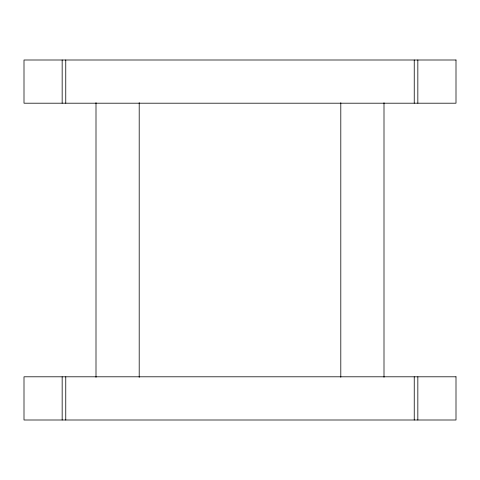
<?xml version="1.0" encoding="UTF-8"?>
<svg xmlns="http://www.w3.org/2000/svg" width="480" height="480" viewBox="0 0 480 480"><rect width="100%" height="100%" fill="white"/><g stroke="black" fill="none" stroke-linecap="round" stroke-linejoin="round"><path stroke-width="0.72" d="M417.84 60L417.84 103.2M417.84 376.8L417.84 420M414.24 60L414.24 103.2M414.24 376.8L414.24 420M384 102.75L384 377.25M340.8 102.75L340.8 377.25M139.2 102.66L139.2 377.34M96 102.66L96 377.34M65.76 60L65.76 103.2M65.76 376.8L65.76 420M62.16 60L62.16 103.2M62.16 376.8L62.16 420M456 60L24 60L24 103.2L456 103.2L456 60M456 376.8L24 376.8L24 420L456 420L456 376.8"/></g></svg>
